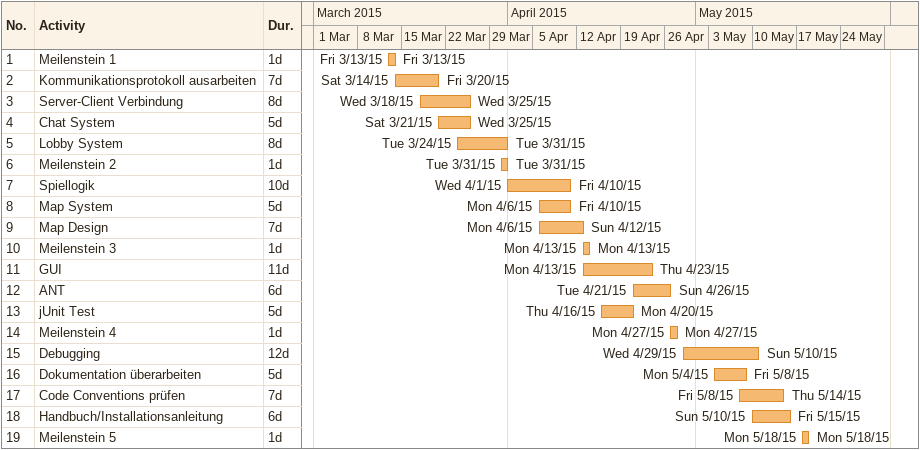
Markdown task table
| ID | Task | Duration | Start | Finish |
|---|---|---|---|---|
| 1 | Meilenstein 1 | 1d | 2015-03-13 | 2015-03-13 |
| 2 | Kommunikationsprotokoll ausarbeiten | 7d | 2015-03-14 | 2015-03-20 |
| 3 | Server-Client Verbindung | 8d | 2015-03-18 | 2015-03-25 |
| 4 | Chat System | 5d | 2015-03-21 | 2015-03-25 |
| 5 | Lobby System | 8d | 2015-03-24 | 2015-03-31 |
| 6 | Meilenstein 2 | 1d | 2015-03-31 | 2015-03-31 |
| 7 | Spiellogik | 10d | 2015-04-01 | 2015-04-10 |
| 8 | Map System | 5d | 2015-04-06 | 2015-04-10 |
| 9 | Map Design | 7d | 2015-04-06 | 2015-04-12 |
| 10 | Meilenstein 3 | 1d | 2015-04-13 | 2015-04-13 |
| 11 | GUI | 11d | 2015-04-13 | 2015-04-23 |
| 12 | ANT | 6d | 2015-04-21 | 2015-04-26 |
| 13 | jUnit Test | 5d | 2015-04-16 | 2015-04-20 |
| 14 | Meilenstein 4 | 1d | 2015-04-27 | 2015-04-27 |
| 15 | Debugging | 12d | 2015-04-29 | 2015-05-10 |
| 16 | Dokumentation überarbeiten | 5d | 2015-05-04 | 2015-05-08 |
| 17 | Code Conventions prüfen | 7d | 2015-05-08 | 2015-05-14 |
| 18 | Handbuch/Installationsanleitung | 6d | 2015-05-10 | 2015-05-15 |
| 19 | Meilenstein 5 | 1d | 2015-05-18 | 2015-05-18 |
